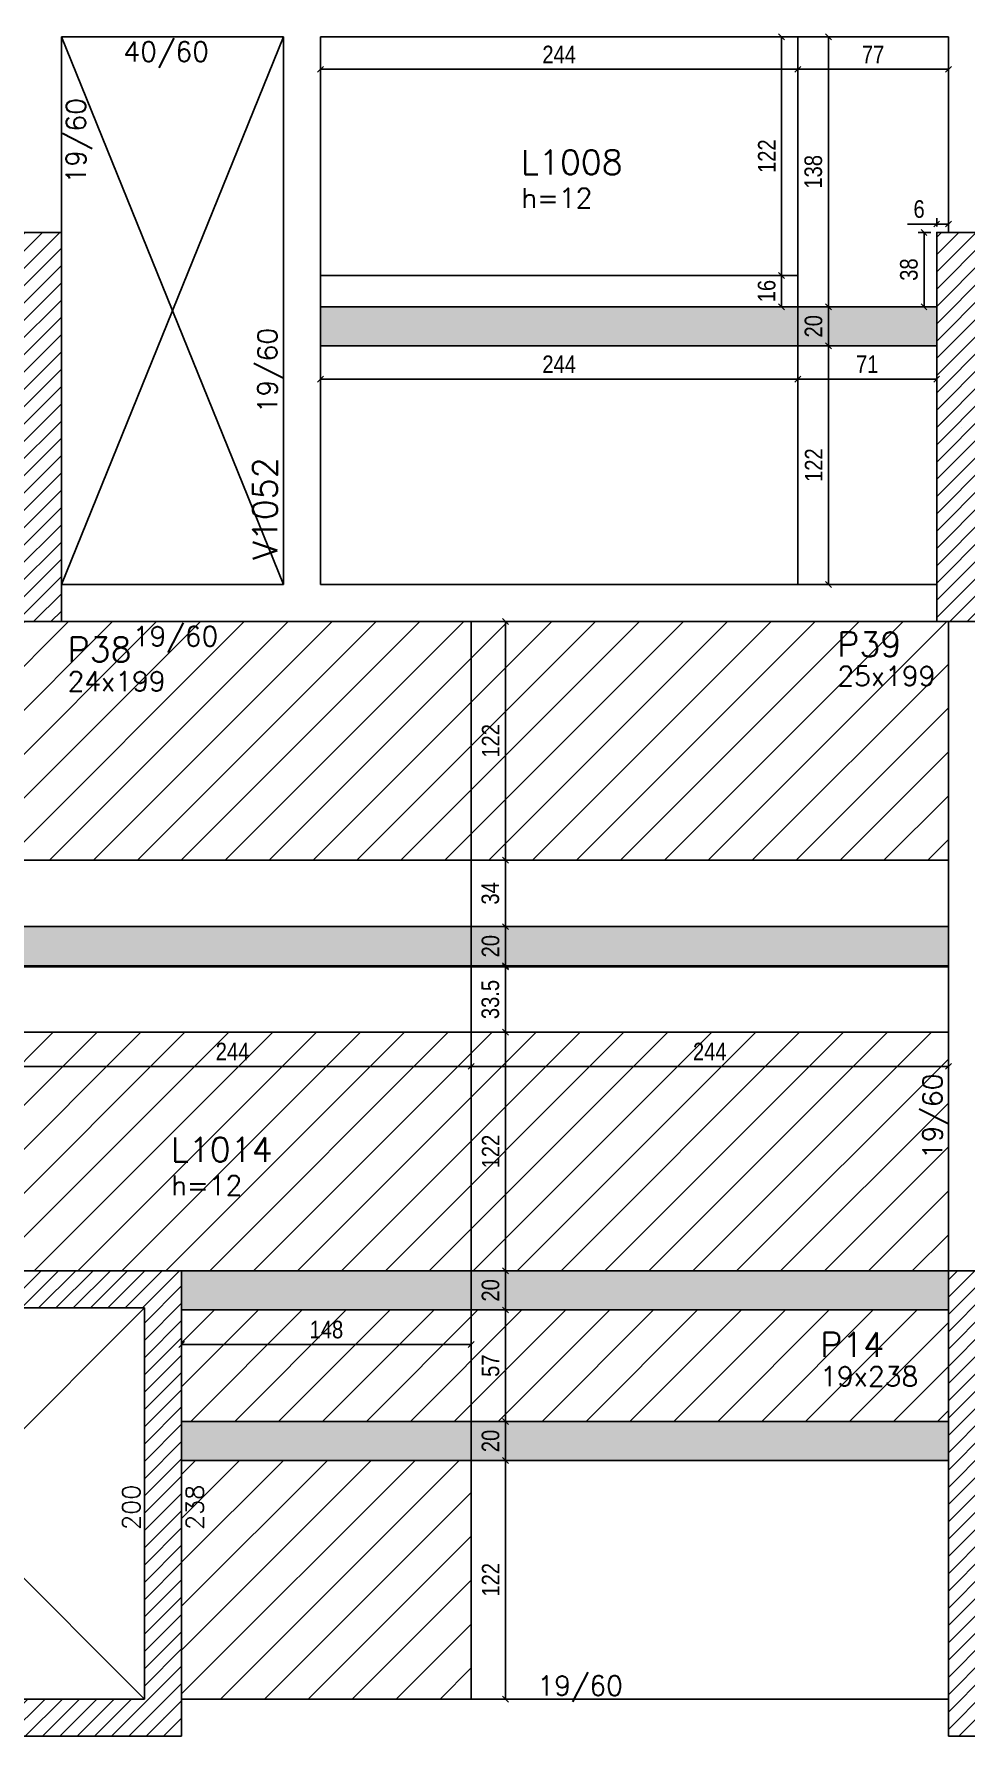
# Model space of a CAD drawing. Extents: x 1860 to 8661, y -614 to 3008.
# Drawn here: x 4044 to 4520, y 1204 to 2072 of the extents above; entities that cross this region are included whole.
import ezdxf

# ---------------------------------------------------------------- set-up
doc = ezdxf.new("R2010")
doc.units = 0
for name, color, linetype in [('242', 12, 'Continuous'), ('COTA', 241, 'Continuous'), ('F-LAJES-DIM', 2, 'Continuous'), ('F-LAJES-NOME', 4, 'Continuous'), ('F-PILARES-DIM', 172, 'Continuous'), ('F-PILARES-HACH', 174, 'Continuous'), ('F-PILARES-NOME', 170, 'Continuous'), ('F-PILARES-S', 170, 'Continuous'), ('F-VIGAS', 3, 'Continuous'), ('F-VIGAS-DIM', 2, 'Continuous'), ('F-VIGAS-NOME', 4, 'Continuous'), ('F-VÃO', 1, 'Continuous'), ('Painéis', 200, 'Continuous')]:
    doc.layers.add(name, color=color, linetype=linetype)
doc.layers.add('Hachura', color=251, linetype='Continuous', lineweight=9)
doc.styles.add('COTA TECNICA-50', font='techl___.ttf', dxfattribs={"height": 9})
doc.styles.add('MCP', font='romans.shx')
doc.dimstyles.new('COTA PAINEL-50', dxfattribs={"dimtxt": 9, "dimasz": 3, "dimexe": 3, "dimexo": 3, "dimgap": 3, "dimtad": 1, "dimdec": 1, "dimzin": 12, "dimdsep": 46, "dimtxsty": 'COTA TECNICA-50', "dimblk1": 'OBLIQUE', "dimblk2": 'OBLIQUE', "dimsah": 1, "dimcen": 0.9, "dimclrd": 4, "dimclre": 4, "dimclrt": 240, "dimadec": 1, "dimazin": 3, "dimtfac": 1, "dimtdec": 1, "dimtmove": 0, "dimatfit": 3, "dimfxl": 1, "dimtolj": 1, "dimtzin": 12, "dimarcsym": 0})
pattern_1 = [(45, (3915.0974, 555.858), (-4.419417, 4.419417), [])]

# ---------------------------------------------------------------- blocks, each defined once
blk = doc.blocks.new('_Oblique')
at = {"color": 0, "linetype": 'ByBlock', "lineweight": -2}
blk.add_line((-0.5, -0.5), (0.5, 0.5), dxfattribs=at)
blk = doc.blocks.new('*D149')
at = {"layer": 'COTA', "color": 4, "lineweight": -2, "transparency": 16777216}
for p, q in [((4190.1, 2067.36), (4190.1, 2050.79)), ((4434.1, 2067.36), (4434.1, 2050.79)), ((4434.1, 2053.79), (4190.1, 2053.79))]:
    blk.add_line(p, q, dxfattribs=at)
at = {"layer": 'Defpoints', "color": 0, "transparency": 16777216}
for p in [(4190.1, 2070.36), (4434.1, 2070.36), (4190.1, 2053.79)]:
    blk.add_point(p, dxfattribs=at)
at = {"layer": 'COTA', "color": 4, "lineweight": -2, "transparency": 16777216, "xscale": 3, "yscale": 3, "zscale": 3, "rotation": 180}
blk.add_blockref('_Oblique', (4190.1, 2053.79), dxfattribs=at)
at = {"layer": 'COTA', "color": 4, "lineweight": -2, "transparency": 16777216, "xscale": 3, "yscale": 3, "zscale": 3}
blk.add_blockref('_Oblique', (4434.1, 2053.79), dxfattribs=at)
at = {"layer": 'COTA', "color": 240, "transparency": 16777216, "insert": (4312.1, 2061.36), "char_height": 9, "attachment_point": 5, "style": 'COTA TECNICA-50'}
blk.add_mtext('\\A1;244', dxfattribs=at)
blk = doc.blocks.new('*D150')
at = {"layer": 'COTA', "color": 4, "lineweight": -2, "transparency": 16777216}
for p, q in [((4502.1, 1970.36), (4495.65, 1970.36)), ((4498.65, 1932.36), (4498.65, 1970.36)), ((4502.1, 1932.36), (4495.65, 1932.36))]:
    blk.add_line(p, q, dxfattribs=at)
at = {"layer": 'Defpoints', "color": 0, "transparency": 16777216}
for p in [(4498.65, 1970.36), (4505.1, 1970.36), (4505.1, 1932.36)]:
    blk.add_point(p, dxfattribs=at)
at = {"layer": 'COTA', "color": 4, "lineweight": -2, "transparency": 16777216, "xscale": 3, "yscale": 3, "zscale": 3}
for p, rotation in [((4498.65, 1970.36), 90), ((4498.65, 1932.36), 270)]:
    blk.add_blockref('_Oblique', p, dxfattribs=dict(at, rotation=rotation))
at = {"layer": 'COTA', "color": 240, "transparency": 16777216, "insert": (4490.93, 1951.36), "char_height": 9, "attachment_point": 5, "rotation": 90, "style": 'COTA TECNICA-50'}
blk.add_mtext('\\A1;38', dxfattribs=at)
blk = doc.blocks.new('*D151')
at = {"layer": 'COTA', "color": 4, "lineweight": -2, "transparency": 16777216}
for p, q in [((4505.1, 1974.67), (4490.1, 1974.67)), ((4505.1, 1973.36), (4505.1, 1977.67)), ((4511.1, 1974.67), (4505.1, 1974.67)), ((4511.1, 1973.36), (4511.1, 1977.67))]:
    blk.add_line(p, q, dxfattribs=at)
at = {"layer": 'Defpoints', "color": 0, "transparency": 16777216}
for p in [(4505.1, 1974.67), (4505.1, 1970.36), (4511.1, 1970.36)]:
    blk.add_point(p, dxfattribs=at)
at = {"layer": 'COTA', "color": 4, "lineweight": -2, "transparency": 16777216, "xscale": 3, "yscale": 3, "zscale": 3, "rotation": 180}
blk.add_blockref('_Oblique', (4505.1, 1974.67), dxfattribs=at)
at = {"layer": 'COTA', "color": 4, "lineweight": -2, "transparency": 16777216, "xscale": 3, "yscale": 3, "zscale": 3}
blk.add_blockref('_Oblique', (4511.1, 1974.67), dxfattribs=at)
at = {"layer": 'COTA', "color": 240, "transparency": 16777216, "insert": (4496.1, 1982.27), "char_height": 9, "attachment_point": 5, "style": 'COTA TECNICA-50'}
blk.add_mtext('\\A1;6', dxfattribs=at)
blk = doc.blocks.new('*D152')
at = {"layer": 'COTA', "color": 4, "lineweight": -2, "transparency": 16777216}
for p, q in [((4190.1, 1909.36), (4190.1, 1892.38)), ((4434.1, 1909.36), (4434.1, 1892.38)), ((4190.1, 1895.38), (4434.1, 1895.38))]:
    blk.add_line(p, q, dxfattribs=at)
at = {"layer": 'Defpoints', "color": 0, "transparency": 16777216}
for p in [(4190.1, 1912.36), (4434.1, 1912.36), (4434.1, 1895.38)]:
    blk.add_point(p, dxfattribs=at)
at = {"layer": 'COTA', "color": 4, "lineweight": -2, "transparency": 16777216, "xscale": 3, "yscale": 3, "zscale": 3, "rotation": 180}
blk.add_blockref('_Oblique', (4190.1, 1895.38), dxfattribs=at)
at = {"layer": 'COTA', "color": 4, "lineweight": -2, "transparency": 16777216, "xscale": 3, "yscale": 3, "zscale": 3}
blk.add_blockref('_Oblique', (4434.1, 1895.38), dxfattribs=at)
at = {"layer": 'COTA', "color": 240, "transparency": 16777216, "insert": (4312.1, 1902.95), "char_height": 9, "attachment_point": 5, "style": 'COTA TECNICA-50'}
blk.add_mtext('\\A1;244', dxfattribs=at)
blk = doc.blocks.new('*D153')
at = {"layer": 'COTA', "color": 4, "lineweight": -2, "transparency": 16777216}
for p, q in [((4434.1, 1909.36), (4434.1, 1892.38)), ((4505.1, 1909.36), (4505.1, 1892.38)), ((4434.1, 1895.38), (4505.1, 1895.38))]:
    blk.add_line(p, q, dxfattribs=at)
at = {"layer": 'Defpoints', "color": 0, "transparency": 16777216}
for p in [(4434.1, 1912.36), (4505.1, 1912.36), (4505.1, 1895.38)]:
    blk.add_point(p, dxfattribs=at)
at = {"layer": 'COTA', "color": 4, "lineweight": -2, "transparency": 16777216, "xscale": 3, "yscale": 3, "zscale": 3, "rotation": 180}
blk.add_blockref('_Oblique', (4434.1, 1895.38), dxfattribs=at)
at = {"layer": 'COTA', "color": 4, "lineweight": -2, "transparency": 16777216, "xscale": 3, "yscale": 3, "zscale": 3}
blk.add_blockref('_Oblique', (4505.1, 1895.38), dxfattribs=at)
at = {"layer": 'COTA', "color": 240, "transparency": 16777216, "insert": (4469.6, 1902.95), "char_height": 9, "attachment_point": 5, "style": 'COTA TECNICA-50'}
blk.add_mtext('\\A1;71', dxfattribs=at)
blk = doc.blocks.new('*D154')
at = {"layer": 'COTA', "color": 4, "lineweight": -2, "transparency": 16777216}
for p, q in [((4437.1, 1912.36), (4452.77, 1912.36)), ((4449.77, 1790.36), (4449.77, 1912.36)), ((4437.1, 1790.36), (4452.77, 1790.36))]:
    blk.add_line(p, q, dxfattribs=at)
at = {"layer": 'Defpoints', "color": 0, "transparency": 16777216}
for p in [(4434.1, 1912.36), (4449.77, 1912.36), (4434.1, 1790.36)]:
    blk.add_point(p, dxfattribs=at)
at = {"layer": 'COTA', "color": 4, "lineweight": -2, "transparency": 16777216, "xscale": 3, "yscale": 3, "zscale": 3}
for p, rotation in [((4449.77, 1912.36), 90), ((4449.77, 1790.36), 270)]:
    blk.add_blockref('_Oblique', p, dxfattribs=dict(at, rotation=rotation))
at = {"layer": 'COTA', "color": 240, "transparency": 16777216, "insert": (4442.21, 1851.36), "char_height": 9, "attachment_point": 5, "rotation": 90, "style": 'COTA TECNICA-50'}
blk.add_mtext('\\A1;122', dxfattribs=at)
blk = doc.blocks.new('*D155')
at = {"layer": 'COTA', "color": 4, "lineweight": -2, "transparency": 16777216}
for p, q in [((4437.1, 1932.36), (4452.77, 1932.36)), ((4449.77, 1912.36), (4449.77, 1932.36)), ((4437.1, 1912.36), (4452.77, 1912.36))]:
    blk.add_line(p, q, dxfattribs=at)
at = {"layer": 'Defpoints', "color": 0, "transparency": 16777216}
for p in [(4434.1, 1932.36), (4449.77, 1932.36), (4434.1, 1912.36)]:
    blk.add_point(p, dxfattribs=at)
at = {"layer": 'COTA', "color": 4, "lineweight": -2, "transparency": 16777216, "xscale": 3, "yscale": 3, "zscale": 3}
for p, rotation in [((4449.77, 1932.36), 90), ((4449.77, 1912.36), 270)]:
    blk.add_blockref('_Oblique', p, dxfattribs=dict(at, rotation=rotation))
at = {"layer": 'COTA', "color": 240, "transparency": 16777216, "insert": (4442.17, 1922.36), "char_height": 9, "attachment_point": 5, "rotation": 90, "style": 'COTA TECNICA-50'}
blk.add_mtext('\\A1;20', dxfattribs=at)
blk = doc.blocks.new('*D156')
at = {"layer": 'COTA', "color": 4, "lineweight": -2, "transparency": 16777216}
for p, q in [((4437.1, 2070.36), (4452.77, 2070.36)), ((4449.77, 1932.36), (4449.77, 2070.36)), ((4437.1, 1932.36), (4452.77, 1932.36))]:
    blk.add_line(p, q, dxfattribs=at)
at = {"layer": 'Defpoints', "color": 0, "transparency": 16777216}
for p in [(4434.1, 2070.36), (4449.77, 2070.36), (4434.1, 1932.36)]:
    blk.add_point(p, dxfattribs=at)
at = {"layer": 'COTA', "color": 4, "lineweight": -2, "transparency": 16777216, "xscale": 3, "yscale": 3, "zscale": 3}
for p, rotation in [((4449.77, 2070.36), 90), ((4449.77, 1932.36), 270)]:
    blk.add_blockref('_Oblique', p, dxfattribs=dict(at, rotation=rotation))
at = {"layer": 'COTA', "color": 240, "transparency": 16777216, "insert": (4442.05, 2001.36), "char_height": 9, "attachment_point": 5, "rotation": 90, "style": 'COTA TECNICA-50'}
blk.add_mtext('\\A1;138', dxfattribs=at)
blk = doc.blocks.new('*D157')
at = {"layer": 'COTA', "color": 4, "lineweight": -2, "transparency": 16777216}
for p, q in [((4431.1, 1948.36), (4422.81, 1948.36)), ((4425.81, 1932.36), (4425.81, 1948.36)), ((4446.77, 1932.36), (4422.81, 1932.36))]:
    blk.add_line(p, q, dxfattribs=at)
at = {"layer": 'Defpoints', "color": 0, "transparency": 16777216}
for p in [(4425.81, 1948.36), (4434.1, 1948.36), (4449.77, 1932.36)]:
    blk.add_point(p, dxfattribs=at)
at = {"layer": 'COTA', "color": 4, "lineweight": -2, "transparency": 16777216, "xscale": 3, "yscale": 3, "zscale": 3}
for p, rotation in [((4425.81, 1948.36), 90), ((4425.81, 1932.36), 270)]:
    blk.add_blockref('_Oblique', p, dxfattribs=dict(at, rotation=rotation))
at = {"layer": 'COTA', "color": 240, "transparency": 16777216, "insert": (4418.21, 1940.36), "char_height": 9, "attachment_point": 5, "rotation": 90, "style": 'COTA TECNICA-50'}
blk.add_mtext('\\A1;16', dxfattribs=at)
blk = doc.blocks.new('*D158')
at = {"layer": 'COTA', "color": 4, "lineweight": -2, "transparency": 16777216}
for p, q in [((4431.1, 2070.36), (4422.81, 2070.36)), ((4425.81, 1948.36), (4425.81, 2070.36)), ((4431.1, 1948.36), (4422.81, 1948.36))]:
    blk.add_line(p, q, dxfattribs=at)
at = {"layer": 'Defpoints', "color": 0, "transparency": 16777216}
for p in [(4425.81, 2070.36), (4434.1, 2070.36), (4434.1, 1948.36)]:
    blk.add_point(p, dxfattribs=at)
at = {"layer": 'COTA', "color": 4, "lineweight": -2, "transparency": 16777216, "xscale": 3, "yscale": 3, "zscale": 3}
for p, rotation in [((4425.81, 2070.36), 90), ((4425.81, 1948.36), 270)]:
    blk.add_blockref('_Oblique', p, dxfattribs=dict(at, rotation=rotation))
at = {"layer": 'COTA', "color": 240, "transparency": 16777216, "insert": (4418.25, 2009.36), "char_height": 9, "attachment_point": 5, "rotation": 90, "style": 'COTA TECNICA-50'}
blk.add_mtext('\\A1;122', dxfattribs=at)
blk = doc.blocks.new('*D159')
at = {"layer": 'COTA', "color": 4, "lineweight": -2, "transparency": 16777216}
for p, q in [((4434.1, 2067.36), (4434.1, 2050.79)), ((4511.1, 2067.36), (4511.1, 2050.79)), ((4434.1, 2053.79), (4511.1, 2053.79))]:
    blk.add_line(p, q, dxfattribs=at)
at = {"layer": 'Defpoints', "color": 0, "transparency": 16777216}
for p in [(4434.1, 2070.36), (4511.1, 2070.36), (4511.1, 2053.79)]:
    blk.add_point(p, dxfattribs=at)
at = {"layer": 'COTA', "color": 4, "lineweight": -2, "transparency": 16777216, "xscale": 3, "yscale": 3, "zscale": 3, "rotation": 180}
blk.add_blockref('_Oblique', (4434.1, 2053.79), dxfattribs=at)
at = {"layer": 'COTA', "color": 4, "lineweight": -2, "transparency": 16777216, "xscale": 3, "yscale": 3, "zscale": 3}
blk.add_blockref('_Oblique', (4511.1, 2053.79), dxfattribs=at)
at = {"layer": 'COTA', "color": 240, "transparency": 16777216, "insert": (4472.6, 2061.36), "char_height": 9, "attachment_point": 5, "style": 'COTA TECNICA-50'}
blk.add_mtext('\\A1;77', dxfattribs=at)
blk = doc.blocks.new('*D554')
at = {"layer": 'COTA', "color": 4, "lineweight": -2, "transparency": 16777216}
for p, q in [((4270.1, 1342.36), (4287.64, 1342.36)), ((4284.64, 1220.36), (4284.64, 1342.36)), ((4270.1, 1220.36), (4287.64, 1220.36))]:
    blk.add_line(p, q, dxfattribs=at)
at = {"layer": 'Defpoints', "color": 0, "transparency": 16777216}
for p in [(4267.1, 1342.36), (4284.64, 1342.36), (4267.1, 1220.36)]:
    blk.add_point(p, dxfattribs=at)
at = {"layer": 'COTA', "color": 4, "lineweight": -2, "transparency": 16777216, "xscale": 3, "yscale": 3, "zscale": 3}
for p, rotation in [((4284.64, 1342.36), 90), ((4284.64, 1220.36), 270)]:
    blk.add_blockref('_Oblique', p, dxfattribs=dict(at, rotation=rotation))
at = {"layer": 'COTA', "color": 240, "transparency": 16777216, "insert": (4277.08, 1281.36), "char_height": 9, "attachment_point": 5, "rotation": 90, "style": 'COTA TECNICA-50'}
blk.add_mtext('\\A1;122', dxfattribs=at)
blk = doc.blocks.new('*D555')
at = {"layer": 'COTA', "color": 4, "lineweight": -2, "transparency": 16777216}
for p, q in [((4270.1, 1362.36), (4287.64, 1362.36)), ((4284.64, 1342.36), (4284.64, 1362.36)), ((4270.1, 1342.36), (4287.64, 1342.36))]:
    blk.add_line(p, q, dxfattribs=at)
at = {"layer": 'Defpoints', "color": 0, "transparency": 16777216}
for p in [(4267.1, 1362.36), (4284.64, 1362.36), (4267.1, 1342.36)]:
    blk.add_point(p, dxfattribs=at)
at = {"layer": 'COTA', "color": 4, "lineweight": -2, "transparency": 16777216, "xscale": 3, "yscale": 3, "zscale": 3}
for p, rotation in [((4284.64, 1362.36), 90), ((4284.64, 1342.36), 270)]:
    blk.add_blockref('_Oblique', p, dxfattribs=dict(at, rotation=rotation))
at = {"layer": 'COTA', "color": 240, "transparency": 16777216, "insert": (4277.04, 1352.36), "char_height": 9, "attachment_point": 5, "rotation": 90, "style": 'COTA TECNICA-50'}
blk.add_mtext('\\A1;20', dxfattribs=at)
blk = doc.blocks.new('*D556')
at = {"layer": 'COTA', "color": 4, "lineweight": -2, "transparency": 16777216}
for p, q in [((4270.1, 1419.36), (4287.64, 1419.36)), ((4284.64, 1362.36), (4284.64, 1419.36)), ((4270.1, 1362.36), (4287.64, 1362.36))]:
    blk.add_line(p, q, dxfattribs=at)
at = {"layer": 'Defpoints', "color": 0, "transparency": 16777216}
for p in [(4267.1, 1419.36), (4284.64, 1419.36), (4267.1, 1362.36)]:
    blk.add_point(p, dxfattribs=at)
at = {"layer": 'COTA', "color": 4, "lineweight": -2, "transparency": 16777216, "xscale": 3, "yscale": 3, "zscale": 3}
for p, rotation in [((4284.64, 1419.36), 90), ((4284.64, 1362.36), 270)]:
    blk.add_blockref('_Oblique', p, dxfattribs=dict(at, rotation=rotation))
at = {"layer": 'COTA', "color": 240, "transparency": 16777216, "insert": (4277.04, 1390.86), "char_height": 9, "attachment_point": 5, "rotation": 90, "style": 'COTA TECNICA-50'}
blk.add_mtext('\\A1;57', dxfattribs=at)
blk = doc.blocks.new('*D557')
at = {"layer": 'COTA', "color": 4, "lineweight": -2, "transparency": 16777216}
for p, q in [((4270.1, 1439.36), (4287.64, 1439.36)), ((4284.64, 1419.36), (4284.64, 1439.36)), ((4270.1, 1419.36), (4287.64, 1419.36))]:
    blk.add_line(p, q, dxfattribs=at)
at = {"layer": 'Defpoints', "color": 0, "transparency": 16777216}
for p in [(4267.1, 1439.36), (4284.64, 1439.36), (4267.1, 1419.36)]:
    blk.add_point(p, dxfattribs=at)
at = {"layer": 'COTA', "color": 4, "lineweight": -2, "transparency": 16777216, "xscale": 3, "yscale": 3, "zscale": 3}
for p, rotation in [((4284.64, 1439.36), 90), ((4284.64, 1419.36), 270)]:
    blk.add_blockref('_Oblique', p, dxfattribs=dict(at, rotation=rotation))
at = {"layer": 'COTA', "color": 240, "transparency": 16777216, "insert": (4277.04, 1429.36), "char_height": 9, "attachment_point": 5, "rotation": 90, "style": 'COTA TECNICA-50'}
blk.add_mtext('\\A1;20', dxfattribs=at)
blk = doc.blocks.new('*D558')
at = {"layer": 'COTA', "color": 4, "lineweight": -2, "transparency": 16777216}
for p, q in [((4270.1, 1561.36), (4287.64, 1561.36)), ((4284.64, 1439.36), (4284.64, 1561.36)), ((4270.1, 1439.36), (4287.64, 1439.36))]:
    blk.add_line(p, q, dxfattribs=at)
at = {"layer": 'Defpoints', "color": 0, "transparency": 16777216}
for p in [(4267.1, 1561.36), (4284.64, 1561.36), (4267.1, 1439.36)]:
    blk.add_point(p, dxfattribs=at)
at = {"layer": 'COTA', "color": 4, "lineweight": -2, "transparency": 16777216, "xscale": 3, "yscale": 3, "zscale": 3}
for p, rotation in [((4284.64, 1561.36), 90), ((4284.64, 1439.36), 270)]:
    blk.add_blockref('_Oblique', p, dxfattribs=dict(at, rotation=rotation))
at = {"layer": 'COTA', "color": 240, "transparency": 16777216, "insert": (4277.08, 1500.36), "char_height": 9, "attachment_point": 5, "rotation": 90, "style": 'COTA TECNICA-50'}
blk.add_mtext('\\A1;122', dxfattribs=at)
blk = doc.blocks.new('*D559')
at = {"layer": 'COTA', "color": 4, "lineweight": -2, "transparency": 16777216}
for p, q in [((4270.1, 1594.86), (4287.64, 1594.86)), ((4284.64, 1561.36), (4284.64, 1594.86)), ((4270.1, 1561.36), (4287.64, 1561.36))]:
    blk.add_line(p, q, dxfattribs=at)
at = {"layer": 'Defpoints', "color": 0, "transparency": 16777216}
for p in [(4267.1, 1594.86), (4284.64, 1594.86), (4267.1, 1561.36)]:
    blk.add_point(p, dxfattribs=at)
at = {"layer": 'COTA', "color": 4, "lineweight": -2, "transparency": 16777216, "xscale": 3, "yscale": 3, "zscale": 3}
for p, rotation in [((4284.64, 1594.86), 90), ((4284.64, 1561.36), 270)]:
    blk.add_blockref('_Oblique', p, dxfattribs=dict(at, rotation=rotation))
at = {"layer": 'COTA', "color": 240, "transparency": 16777216, "insert": (4276.94, 1578.11), "char_height": 9, "attachment_point": 5, "rotation": 90, "style": 'COTA TECNICA-50'}
blk.add_mtext('\\A1;33.5', dxfattribs=at)
blk = doc.blocks.new('*D560')
at = {"layer": 'COTA', "color": 4, "lineweight": -2, "transparency": 16777216}
for p, q in [((4270.1, 1615.36), (4287.64, 1615.36)), ((4284.64, 1595.36), (4284.64, 1615.36)), ((4270.1, 1595.36), (4287.64, 1595.36))]:
    blk.add_line(p, q, dxfattribs=at)
at = {"layer": 'Defpoints', "color": 0, "transparency": 16777216}
for p in [(4267.1, 1615.36), (4284.64, 1615.36), (4267.1, 1595.36)]:
    blk.add_point(p, dxfattribs=at)
at = {"layer": 'COTA', "color": 4, "lineweight": -2, "transparency": 16777216, "xscale": 3, "yscale": 3, "zscale": 3}
for p, rotation in [((4284.64, 1615.36), 90), ((4284.64, 1595.36), 270)]:
    blk.add_blockref('_Oblique', p, dxfattribs=dict(at, rotation=rotation))
at = {"layer": 'COTA', "color": 240, "transparency": 16777216, "insert": (4277.04, 1605.36), "char_height": 9, "attachment_point": 5, "rotation": 90, "style": 'COTA TECNICA-50'}
blk.add_mtext('\\A1;20', dxfattribs=at)
blk = doc.blocks.new('*D561')
at = {"layer": 'COTA', "color": 4, "lineweight": -2, "transparency": 16777216}
for p, q in [((4270.1, 1649.36), (4287.64, 1649.36)), ((4284.64, 1615.36), (4284.64, 1649.36)), ((4270.1, 1615.36), (4287.64, 1615.36))]:
    blk.add_line(p, q, dxfattribs=at)
at = {"layer": 'Defpoints', "color": 0, "transparency": 16777216}
for p in [(4267.1, 1649.36), (4284.64, 1649.36), (4267.1, 1615.36)]:
    blk.add_point(p, dxfattribs=at)
at = {"layer": 'COTA', "color": 4, "lineweight": -2, "transparency": 16777216, "xscale": 3, "yscale": 3, "zscale": 3}
for p, rotation in [((4284.64, 1649.36), 90), ((4284.64, 1615.36), 270)]:
    blk.add_blockref('_Oblique', p, dxfattribs=dict(at, rotation=rotation))
at = {"layer": 'COTA', "color": 240, "transparency": 16777216, "insert": (4276.94, 1632.36), "char_height": 9, "attachment_point": 5, "rotation": 90, "style": 'COTA TECNICA-50'}
blk.add_mtext('\\A1;34', dxfattribs=at)
blk = doc.blocks.new('*D562')
at = {"layer": 'COTA', "color": 4, "lineweight": -2, "transparency": 16777216}
for p, q in [((4270.1, 1771.36), (4287.64, 1771.36)), ((4284.64, 1649.36), (4284.64, 1771.36)), ((4270.1, 1649.36), (4287.64, 1649.36))]:
    blk.add_line(p, q, dxfattribs=at)
at = {"layer": 'Defpoints', "color": 0, "transparency": 16777216}
for p in [(4267.1, 1771.36), (4284.64, 1771.36), (4267.1, 1649.36)]:
    blk.add_point(p, dxfattribs=at)
at = {"layer": 'COTA', "color": 4, "lineweight": -2, "transparency": 16777216, "xscale": 3, "yscale": 3, "zscale": 3}
for p, rotation in [((4284.64, 1771.36), 90), ((4284.64, 1649.36), 270)]:
    blk.add_blockref('_Oblique', p, dxfattribs=dict(at, rotation=rotation))
at = {"layer": 'COTA', "color": 240, "transparency": 16777216, "insert": (4277.08, 1710.36), "char_height": 9, "attachment_point": 5, "rotation": 90, "style": 'COTA TECNICA-50'}
blk.add_mtext('\\A1;122', dxfattribs=at)
blk = doc.blocks.new('*D565')
at = {"layer": 'COTA', "color": 4, "lineweight": -2, "transparency": 16777216}
for p, q in [((4023.1, 1558.36), (4023.1, 1540.93)), ((4267.1, 1558.36), (4267.1, 1540.93)), ((4023.1, 1543.93), (4267.1, 1543.93))]:
    blk.add_line(p, q, dxfattribs=at)
at = {"layer": 'Defpoints', "color": 0, "transparency": 16777216}
for p in [(4023.1, 1561.36), (4267.1, 1561.36), (4267.1, 1543.93)]:
    blk.add_point(p, dxfattribs=at)
at = {"layer": 'COTA', "color": 4, "lineweight": -2, "transparency": 16777216, "xscale": 3, "yscale": 3, "zscale": 3, "rotation": 180}
blk.add_blockref('_Oblique', (4023.1, 1543.93), dxfattribs=at)
at = {"layer": 'COTA', "color": 4, "lineweight": -2, "transparency": 16777216, "xscale": 3, "yscale": 3, "zscale": 3}
blk.add_blockref('_Oblique', (4267.1, 1543.93), dxfattribs=at)
at = {"layer": 'COTA', "color": 240, "transparency": 16777216, "insert": (4145.1, 1551.5), "char_height": 9, "attachment_point": 5, "style": 'COTA TECNICA-50'}
blk.add_mtext('\\A1;244', dxfattribs=at)
blk = doc.blocks.new('*D566')
at = {"layer": 'COTA', "color": 4, "lineweight": -2, "transparency": 16777216}
for p, q in [((4267.1, 1558.36), (4267.1, 1540.93)), ((4511.1, 1558.36), (4511.1, 1540.93)), ((4267.1, 1543.93), (4511.1, 1543.93))]:
    blk.add_line(p, q, dxfattribs=at)
at = {"layer": 'Defpoints', "color": 0, "transparency": 16777216}
for p in [(4267.1, 1561.36), (4511.1, 1561.36), (4511.1, 1543.93)]:
    blk.add_point(p, dxfattribs=at)
at = {"layer": 'COTA', "color": 4, "lineweight": -2, "transparency": 16777216, "xscale": 3, "yscale": 3, "zscale": 3, "rotation": 180}
blk.add_blockref('_Oblique', (4267.1, 1543.93), dxfattribs=at)
at = {"layer": 'COTA', "color": 4, "lineweight": -2, "transparency": 16777216, "xscale": 3, "yscale": 3, "zscale": 3}
blk.add_blockref('_Oblique', (4511.1, 1543.93), dxfattribs=at)
at = {"layer": 'COTA', "color": 240, "transparency": 16777216, "insert": (4389.1, 1551.5), "char_height": 9, "attachment_point": 5, "style": 'COTA TECNICA-50'}
blk.add_mtext('\\A1;244', dxfattribs=at)
blk = doc.blocks.new('*D567')
at = {"layer": 'COTA', "color": 4, "lineweight": -2, "transparency": 16777216}
for p, q in [((4119.1, 1416.36), (4119.1, 1398.69)), ((4267.1, 1416.36), (4267.1, 1398.69)), ((4119.1, 1401.69), (4267.1, 1401.69))]:
    blk.add_line(p, q, dxfattribs=at)
at = {"layer": 'Defpoints', "color": 0, "transparency": 16777216}
for p in [(4119.1, 1419.36), (4267.1, 1419.36), (4267.1, 1401.69)]:
    blk.add_point(p, dxfattribs=at)
at = {"layer": 'COTA', "color": 4, "lineweight": -2, "transparency": 16777216, "xscale": 3, "yscale": 3, "zscale": 3, "rotation": 180}
blk.add_blockref('_Oblique', (4119.1, 1401.69), dxfattribs=at)
at = {"layer": 'COTA', "color": 4, "lineweight": -2, "transparency": 16777216, "xscale": 3, "yscale": 3, "zscale": 3}
blk.add_blockref('_Oblique', (4267.1, 1401.69), dxfattribs=at)
at = {"layer": 'COTA', "color": 240, "transparency": 16777216, "insert": (4193.1, 1409.28), "char_height": 9, "attachment_point": 5, "style": 'COTA TECNICA-50'}
blk.add_mtext('\\A1;148', dxfattribs=at)

msp = doc.modelspace()

# ---------------------------------------------------------------- hatches: boundary and pattern name
at = {"layer": 'F-PILARES-HACH', "linetype": 'Continuous'}
h = msp.add_hatch(dxfattribs=at)
h.set_pattern_fill('ANSI31', color=256, scale=50, style=0)
h.set_pattern_definition(pattern_1)
h.paths.add_polyline_path([(4033.6, 1771.36), (4057.6, 1771.36), (4057.6, 1970.36), (4033.6, 1970.36)], flags=16)
h = msp.add_hatch(dxfattribs=at)
h.set_pattern_fill('ANSI31', color=256, scale=50, style=0)
h.set_pattern_definition(pattern_1)
h.paths.add_polyline_path([(4505.1, 1771.36), (4530.1, 1771.36), (4530.1, 1970.36), (4505.1, 1970.36)], flags=16)
h = msp.add_hatch(dxfattribs=at)
h.set_pattern_fill('ANSI31', color=256, scale=50, style=0)
h.set_pattern_definition(pattern_1)
h.paths.add_polyline_path([(4119.1, 1201.36), (4119.1, 1439.36), (3881.1, 1439.36), (3881.1, 1420.36), (4100.1, 1420.36), (4100.1, 1220.36), (3881.1, 1220.36), (3881.1, 1201.36)], flags=16)
h = msp.add_hatch(dxfattribs=at)
h.set_pattern_fill('ANSI31', color=256, scale=50, style=0)
h.set_pattern_definition(pattern_1)
h.paths.add_polyline_path([(4511.1, 1201.36), (4530.1, 1201.36), (4530.1, 1439.36), (4511.1, 1439.36)], flags=16)
at = {"layer": 'Hachura', "linetype": 'ByBlock'}
h = msp.add_hatch(color=256, dxfattribs=at)
h.dxf.hatch_style = 1
h.paths.add_polyline_path([(4434.1, 1912.36), (4434.1, 1932.36), (4190.1, 1932.36), (4190.1, 1912.36)])
h.paths.add_polyline_path([(4434.1, 1932.36), (4434.1, 1912.36), (4505.1, 1912.36), (4505.1, 1932.36)])
h = msp.add_hatch(dxfattribs=at)
h.set_pattern_fill('ANSI31', color=256, scale=5)
h.paths.add_polyline_path([(4023.1, 1771.36), (3901.1, 1771.36), (3901.1, 1649.36), (4023.1, 1649.36)])
h.paths.add_polyline_path([(4023.1, 1561.36), (3901.1, 1561.36), (3901.1, 1439.36), (4023.1, 1439.36)])
h.paths.add_polyline_path([(4023.1, 1561.36), (4023.1, 1439.36), (4119.1, 1439.36), (4267.1, 1439.36), (4267.1, 1561.36)])
h.paths.add_polyline_path([(4267.1, 1649.36), (4267.1, 1771.36), (4180.6, 1771.36), (4057.6, 1771.36), (4033.6, 1771.36), (4023.1, 1771.36), (4023.1, 1649.36)])
h.paths.add_polyline_path([(4511.1, 1649.36), (4511.1, 1771.36), (4505.1, 1771.36), (4267.1, 1771.36), (4267.1, 1649.36)])
h.paths.add_polyline_path([(4511.1, 1439.36), (4511.1, 1561.36), (4267.1, 1561.36), (4267.1, 1439.36)])
h.paths.add_polyline_path([(3715.1, 1561.36), (3715.1, 1439.36), (3881.1, 1439.36), (3901.1, 1439.36), (3901.1, 1561.36)])
h.paths.add_polyline_path([(3901.1, 1649.36), (3901.1, 1771.36), (3715.1, 1771.36), (3715.1, 1649.36)])
h = msp.add_hatch(color=256, dxfattribs=at)
h.dxf.hatch_style = 1
h.paths.add_polyline_path([(3901.1, 1615.36), (3715.1, 1615.36), (3715.1, 1595.36), (3901.1, 1595.36)])
h.paths.add_polyline_path([(4023.1, 1615.36), (3901.1, 1615.36), (3901.1, 1595.36), (4023.1, 1595.36)])
h.paths.add_polyline_path([(4267.1, 1615.36), (4023.1, 1615.36), (4023.1, 1595.36), (4267.1, 1595.36)])
h.paths.add_polyline_path([(4511.1, 1615.36), (4267.1, 1615.36), (4267.1, 1595.36), (4511.1, 1595.36)])
h.paths.add_polyline_path([(4511.1, 1439.36), (4119.1, 1439.36), (4119.1, 1419.36), (4511.1, 1419.36)])
h.paths.add_polyline_path([(3881.1, 1439.36), (3715.1, 1439.36), (3715.1, 1419.36), (3881.1, 1419.36), (3881.1, 1420.36)])
h.paths.add_polyline_path([(3881.1, 1421.18), (3881.1, 1438.54), (3867.6, 1438.54), (3867.6, 1421.18)], flags=9)
h = msp.add_hatch(dxfattribs=at)
h.set_pattern_fill('ANSI31', color=256, scale=5)
h.paths.add_polyline_path([(4267.1, 1220.36), (4267.1, 1342.36), (4119.1, 1342.36), (4119.1, 1220.36)])
h.paths.add_polyline_path([(4119.1, 1419.36), (4119.1, 1362.36), (4267.1, 1362.36), (4267.1, 1419.36)])
h.paths.add_polyline_path([(4267.1, 1419.36), (4267.1, 1362.36), (4511.1, 1362.36), (4511.1, 1419.36)])
h = msp.add_hatch(color=256, dxfattribs=at)
h.dxf.hatch_style = 1
h.paths.add_polyline_path([(4267.1, 1362.36), (4119.1, 1362.36), (4119.1, 1342.36), (4267.1, 1342.36)])
h.paths.add_polyline_path([(4511.1, 1362.36), (4267.1, 1362.36), (4267.1, 1342.36), (4511.1, 1342.36)])

# ---------------------------------------------------------------- linework, layer by layer
at = {"layer": '242', "linetype": 'Continuous'}
for p, q in [((4045.6, 1870.86), (4045.6, 1870.86)), ((4517.6, 1870.86), (4517.6, 1870.86)), ((4109.6, 1210.86), (4109.6, 1210.86))]:
    msp.add_line(p, q, dxfattribs=at)
at = {"layer": 'F-PILARES-S', "linetype": 'Continuous'}
for points in [[(4033.6, 1771.36), (4057.6, 1771.36), (4057.6, 1970.36), (4033.6, 1970.36), (4033.6, 1771.36)], [(4505.1, 1771.36), (4530.1, 1771.36), (4530.1, 1970.36), (4505.1, 1970.36), (4505.1, 1771.36)], [(4119.1, 1201.36), (4119.1, 1439.36), (3881.1, 1439.36), (3881.1, 1420.36), (4100.1, 1420.36), (4100.1, 1220.36), (3881.1, 1220.36), (3881.1, 1201.36), (4119.1, 1201.36)], [(4511.1, 1201.36), (4530.1, 1201.36), (4530.1, 1439.36), (4511.1, 1439.36), (4511.1, 1201.36)]]:
    msp.add_lwpolyline(points, dxfattribs=at)
at = {"layer": 'F-VIGAS'}
for points in [[(4057.6, 2070.36), (4171.1, 2070.36)], [(4057.6, 1970.36), (4057.6, 2070.36)], [(4171.1, 2070.36), (4171.1, 1790.36)], [(4190.1, 1790.36), (4190.1, 2070.36)], [(4190.1, 2070.36), (4510.1, 2070.36)], [(4510.1, 2070.36), (4511.1, 2070.36)], [(4511.1, 2070.36), (4511.1, 1970.36)], [(4171.1, 1790.36), (4057.6, 1790.36)], [(4505.1, 1790.36), (4190.1, 1790.36)], [(4057.6, 1771.36), (4180.6, 1771.36)], [(4180.6, 1771.36), (4505.1, 1771.36)], [(4511.1, 1771.36), (4511.1, 1439.36)], [(4511.1, 1220.36), (4119.1, 1220.36)]]:
    msp.add_lwpolyline(points, dxfattribs=at)
at = {"layer": 'F-VÃO'}
for p, q in [((4057.6, 1790.36), (4171.1, 2070.36)), ((4057.6, 2070.36), (4171.1, 1790.36)), ((3900.1, 1220.36), (4100.1, 1420.36)), ((3900.1, 1420.36), (4100.1, 1220.36))]:
    msp.add_line(p, q, dxfattribs=at)
at = {"layer": 'Painéis'}
for p, q in [((4511.1, 1561.36), (3715.1, 1561.36)), ((4511.1, 1439.36), (4119.1, 1439.36)), ((4511.1, 1419.36), (4119.1, 1419.36))]:
    msp.add_line(p, q, dxfattribs=at)
for points in [[(4434.1, 1790.36), (4434.1, 2070.36)], [(4190.1, 1948.36), (4434.1, 1948.36)], [(4505.1, 1932.36), (4190.1, 1932.36)], [(4505.1, 1912.36), (4190.1, 1912.36)], [(4267.1, 1771.36), (4267.1, 1220.36)], [(3715.1, 1649.36), (4511.1, 1649.36)], [(3715.1, 1615.36), (4511.1, 1615.36)], [(3715.1, 1595.36), (4511.1, 1595.36)], [(3715.1, 1594.86), (4511.1, 1594.86)], [(4511.1, 1362.36), (4119.1, 1362.36)], [(4511.1, 1342.36), (4119.1, 1342.36)]]:
    msp.add_lwpolyline(points, dxfattribs=at)

# ---------------------------------------------------------------- texts
at = {"layer": 'F-LAJES-DIM', "linetype": 'Continuous', "style": 'MCP'}
for p in [(4292.65, 1983), (4113.66, 1478.12)]:
    msp.add_text('h=12', height=10, dxfattribs=at).set_placement(p)
at = {"layer": 'F-LAJES-NOME', "linetype": 'Continuous', "style": 'MCP'}
for s, p in [('L1008', (4292.65, 2000)), ('L1014', (4113.66, 1495.12))]:
    msp.add_text(s, height=12.5, dxfattribs=at).set_placement(p)
at = {"layer": 'F-PILARES-DIM', "linetype": 'Continuous', "style": 'MCP'}
for s, p in [('24x199', (4060.79, 1735.85)), ('25x199', (4454.31, 1738.49)), ('19x238', (4445.55, 1380.36))]:
    msp.add_text(s, height=10, dxfattribs=at).set_placement(p)
for s, p in [('200', (4097.85, 1306.86)), ('238', (4130.35, 1306.86))]:
    msp.add_text(s, height=9, rotation=90, dxfattribs=at).set_placement(p)
at = {"layer": 'F-PILARES-NOME', "linetype": 'Continuous', "style": 'MCP'}
for s, p in [('P38', (4060.79, 1750.85)), ('P39', (4454.31, 1753.49)), ('P14', (4445.55, 1395.36))]:
    msp.add_text(s, height=12.5, dxfattribs=at).set_placement(p)
at = {"layer": 'F-VIGAS-DIM', "linetype": 'Continuous', "style": 'MCP'}
for s, p in [('40/60', (4089.35, 2057.86)), ('19/60', (4094.1, 1758.86)), ('19/60', (4300.97, 1222.25))]:
    msp.add_text(s, height=10, dxfattribs=at).set_placement(p)
for p in [(4070.1, 1995.36), (4167.97, 1877.86), (4507.97, 1496.52)]:
    msp.add_text('19/60', height=10, rotation=90, dxfattribs=at).set_placement(p)
at = {"layer": 'F-VIGAS-NOME', "linetype": 'Continuous', "style": 'MCP'}
msp.add_text('V1052', height=12.5, rotation=90, dxfattribs=at).set_placement((4167.97, 1802.86))

# ---------------------------------------------------------------- dimensions: what is measured, and where the dimension line sits
at = {"layer": 'COTA'}
for base, p1, p2, picture, middle in [((4190.1, 2053.79), (4434.1, 2070.36), (4190.1, 2070.36), '*D149', (4312.1, 2061.36)), ((4511.1, 2053.79), (4434.1, 2070.36), (4511.1, 2070.36), '*D159', (4472.6, 2061.36)), ((4505.1, 1974.67), (4511.1, 1970.36), (4505.1, 1970.36), '*D151', (4496.1, 1982.27)), ((4434.1, 1895.38), (4190.1, 1912.36), (4434.1, 1912.36), '*D152', (4312.1, 1902.95)), ((4267.1, 1401.69), (4119.1, 1419.36), (4267.1, 1419.36), '*D567', (4193.1, 1409.28))]:
    dim = msp.add_linear_dim(base=base, p1=p1, p2=p2, dimstyle='COTA PAINEL-50', dxfattribs=at)
    dim.commit()
    dim.dimension.update_dxf_attribs({"geometry": picture, "text_midpoint": middle})
for base, p1, p2, picture, middle in [((4425.81, 2070.36), (4434.1, 1948.36), (4434.1, 2070.36), '*D158', (4418.25, 2009.36)), ((4449.77, 2070.36), (4434.1, 1932.36), (4434.1, 2070.36), '*D156', (4442.05, 2001.36)), ((4449.77, 1932.36), (4434.1, 1912.36), (4434.1, 1932.36), '*D155', (4442.17, 1922.36)), ((4284.64, 1771.36), (4267.1, 1649.36), (4267.1, 1771.36), '*D562', (4277.08, 1710.36)), ((4284.64, 1649.36), (4267.1, 1615.36), (4267.1, 1649.36), '*D561', (4276.94, 1632.36)), ((4284.64, 1594.86), (4267.1, 1561.36), (4267.1, 1594.86), '*D559', (4276.94, 1578.11)), ((4284.64, 1561.36), (4267.1, 1439.36), (4267.1, 1561.36), '*D558', (4277.08, 1500.36)), ((4284.64, 1439.36), (4267.1, 1419.36), (4267.1, 1439.36), '*D557', (4277.04, 1429.36)), ((4284.64, 1419.36), (4267.1, 1362.36), (4267.1, 1419.36), '*D556', (4277.04, 1390.86)), ((4284.64, 1362.36), (4267.1, 1342.36), (4267.1, 1362.36), '*D555', (4277.04, 1352.36))]:
    dim = msp.add_linear_dim(base=base, p1=p1, p2=p2, angle=90, dimstyle='COTA PAINEL-50', override={"dimtmove": 1}, dxfattribs=at)
    dim.commit()
    dim.dimension.update_dxf_attribs({"geometry": picture, "text_midpoint": middle})
for base, p1, p2, picture, middle in [((4498.65, 1970.36), (4505.1, 1932.36), (4505.1, 1970.36), '*D150', (4490.93, 1951.36)), ((4425.81, 1948.36), (4449.77, 1932.36), (4434.1, 1948.36), '*D157', (4418.21, 1940.36)), ((4449.77, 1912.36), (4434.1, 1790.36), (4434.1, 1912.36), '*D154', (4442.21, 1851.36)), ((4284.64, 1615.36), (4267.1, 1595.36), (4267.1, 1615.36), '*D560', (4277.04, 1605.36)), ((4284.64, 1342.36), (4267.1, 1220.36), (4267.1, 1342.36), '*D554', (4277.08, 1281.36))]:
    dim = msp.add_linear_dim(base=base, p1=p1, p2=p2, angle=90, dimstyle='COTA PAINEL-50', dxfattribs=at)
    dim.commit()
    dim.dimension.update_dxf_attribs({"geometry": picture, "text_midpoint": middle})
for base, p1, p2, picture, middle in [((4505.1, 1895.38), (4434.1, 1912.36), (4505.1, 1912.36), '*D153', (4469.6, 1902.95)), ((4267.1, 1543.93), (4023.1, 1561.36), (4267.1, 1561.36), '*D565', (4145.1, 1551.5)), ((4511.1, 1543.93), (4267.1, 1561.36), (4511.1, 1561.36), '*D566', (4389.1, 1551.5))]:
    dim = msp.add_linear_dim(base=base, p1=p1, p2=p2, dimstyle='COTA PAINEL-50', override={"dimtmove": 1}, dxfattribs=at)
    dim.commit()
    dim.dimension.update_dxf_attribs({"geometry": picture, "text_midpoint": middle})

doc.saveas('drawing.dxf')
